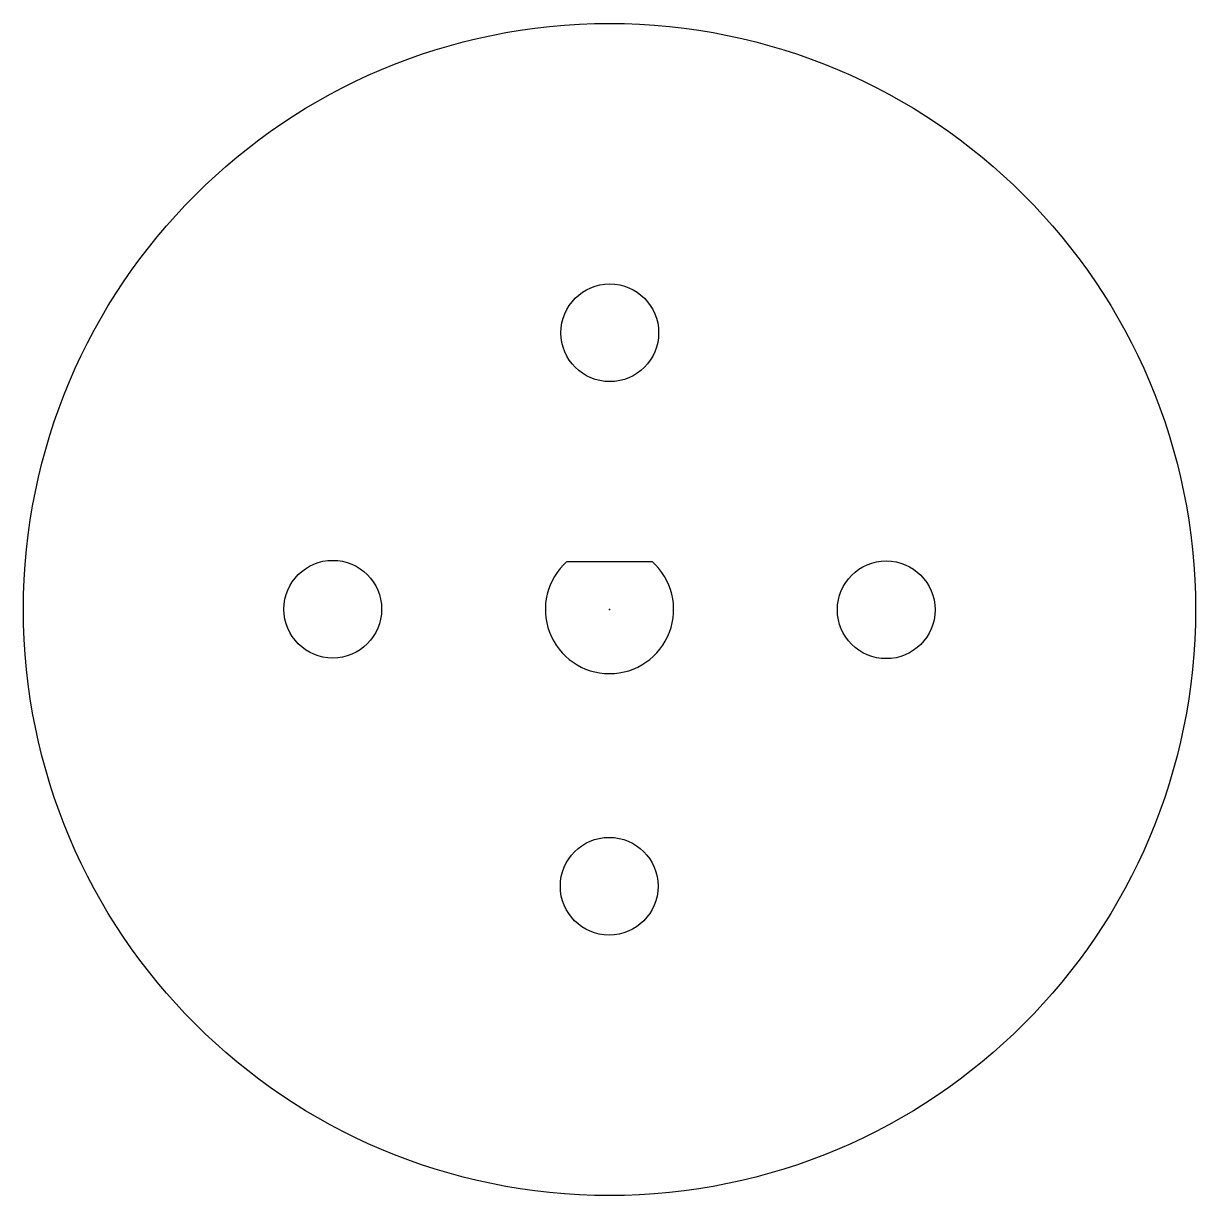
# Model space of a CAD drawing. Header units: millimetres. Extents: x -18 to 18, y -18 to 18.
import ezdxf

# ---------------------------------------------------------------- set-up
doc = ezdxf.new("R2010")
doc.units = ezdxf.units.MM
doc.header["$PDSIZE"] = -1

msp = doc.modelspace()

# ---------------------------------------------------------------- linework, layer by layer
msp.add_line((-1.305, 1.475), (1.306, 1.475))
at = {"color": 7, "linetype": 'Continuous'}
for centre, radius in [((0, 0), 18), ((0.01, 8.5), 1.5), ((-8.5, 0.01), 1.5), ((8.5, -0.01), 1.5), ((-0.01, -8.5), 1.5)]:
    msp.add_circle(centre, radius, dxfattribs=at)
msp.add_arc((0, 0), 1.97, 131.5027, 48.4684)
msp.add_point((0, 0), dxfattribs=at)

doc.saveas('drawing.dxf')
